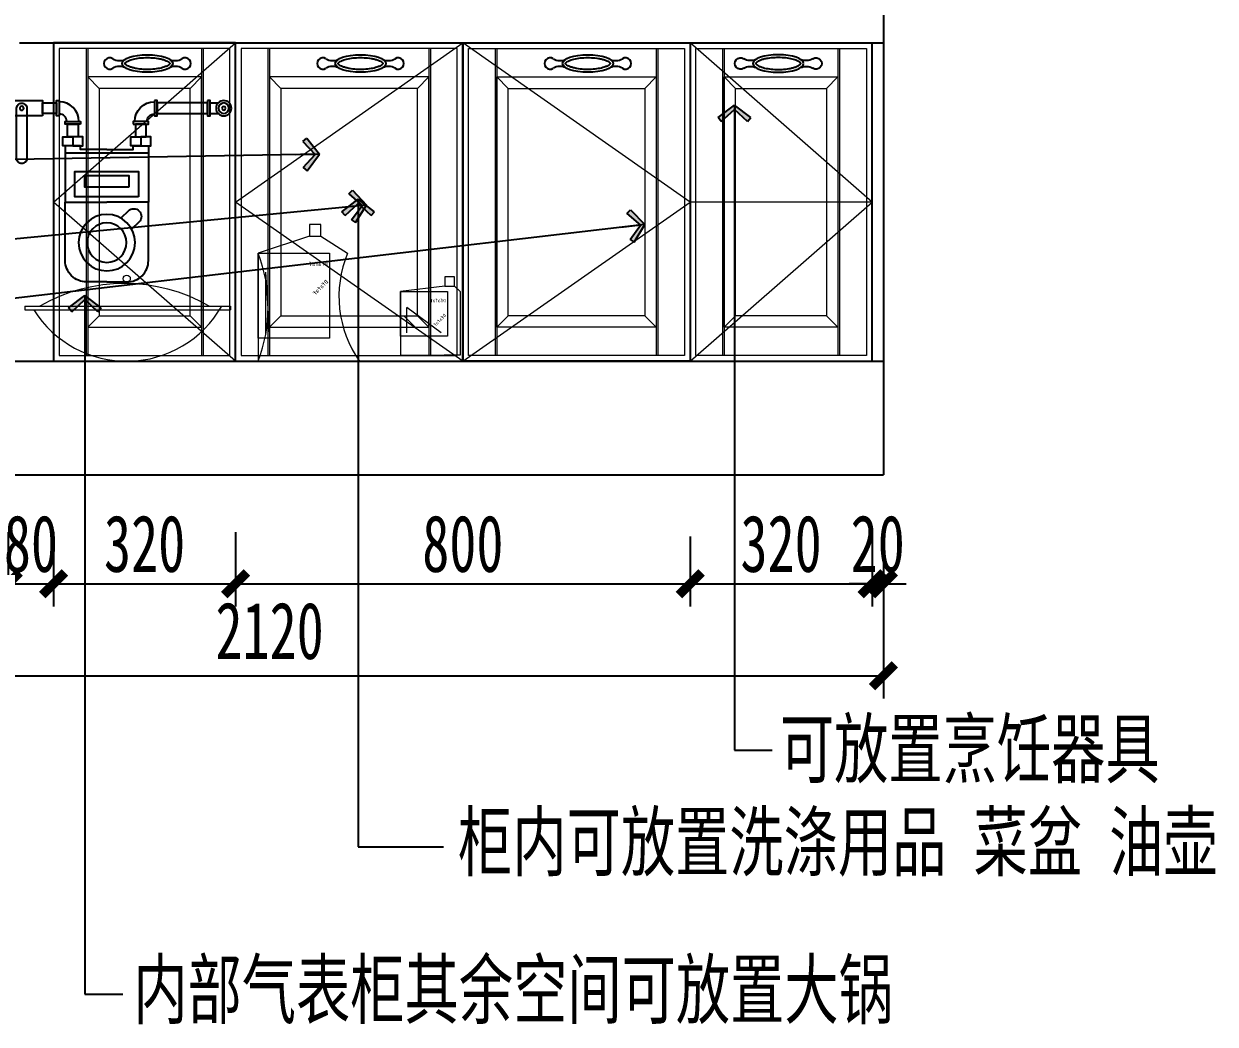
# Model space of a CAD drawing. Header units: millimetres. Extents: x 3104083 to 3173399, y -3165492 to -3044687.
# Drawn here: x 3121090 to 3123186, y -3122041 to -3120281 of the extents above; entities that cross this region are included whole.
import ezdxf

# ---------------------------------------------------------------- set-up
doc = ezdxf.new("R2010")
doc.units = ezdxf.units.MM
doc.header["$LTSCALE"] = 500
doc.header["$MEASUREMENT"] = 0
doc.header["$PDMODE"] = 2
doc.linetypes.add('ACAD_ISO03W100', pattern=[30, 12, -18])
doc.linetypes.add('DASHDOTX2', pattern=[50.8, 25.4, -12.7, 0, -12.7])
doc.layers.get('0').update_dxf_attribs({"linetype": 'CONTINUOUS'})
doc.layers.get('DEFPOINTS').update_dxf_attribs({"linetype": 'CONTINUOUS'})
for name, color, linetype in [('D-节点尺寸', 5, 'CONTINUOUS'), ('W-基础引线', 35, 'CONTINUOUS'), ('ZB_厨柜', 7, 'CONTINUOUS'), ('台面', 4, 'CONTINUOUS'), ('柜体', 2, 'CONTINUOUS')]:
    doc.layers.add(name, color=color, linetype=linetype)
for name, color, linetype, lineweight in [('墙体', 6, 'CONTINUOUS', 25), ('电器', 85, 'CONTINUOUS', 15), ('辅助线', 252, 'CONTINUOUS', 13)]:
    doc.layers.add(name, color=color, linetype=linetype, lineweight=lineweight)
doc.styles.add('DIM', font='SimSun.ttf', dxfattribs={"width": 0.7})
doc.styles.add('STYLE1', font='SimSun.ttf')
doc.dimstyles.new('40', dxfattribs={"dimscale": 40, "dimtxt": 2.5, "dimasz": 1, "dimexe": 1, "dimexo": 1, "dimgap": 0.5, "dimtad": 1, "dimdec": 0, "dimzin": 0, "dimdsep": 46, "dimtxsty": 'DIM', "dimblk": 'ARCHTICK', "dimcen": 0, "dimclrd": 5, "dimclre": 5, "dimclrt": 35, "dimadec": 0, "dimazin": 0, "dimtfac": 0.5, "dimtdec": 0, "dimtix": 1, "dimtmove": 2, "dimatfit": 2, "dimldrblk": 'A', "dimfxl": 0, "dimtolj": 1, "dimtzin": 0, "dimlwd": -1, "dimlwe": -1, "dimarcsym": 0})
doc.dimstyles.new('基础引线', dxfattribs={"dimtxt": 3, "dimasz": 0.7, "dimexe": 2, "dimexo": 6, "dimgap": 1, "dimtad": 1, "dimdec": 0, "dimdsep": 46, "dimtxsty": 'Standard', "dimblk1": 'A', "dimblk2": 'A', "dimsah": 1, "dimcen": 3, "dimdle": 200, "dimclrd": 256, "dimclre": 256, "dimclrt": 2, "dimadec": 0, "dimazin": 0, "dimtfac": 1, "dimtdec": 0, "dimtix": 1, "dimtmove": 1, "dimatfit": 3, "dimldrblk": 'A', "dimfxl": 0, "dimtvp": 1, "dimtolj": 1, "dimtzin": 0, "dimarcsym": 0})

# ---------------------------------------------------------------- blocks, each defined once
blk = doc.blocks.new('_ArchTick')
at = {"color": 0, "linetype": 'ByBlock', "const_width": 0.4}
blk.add_lwpolyline([(-0.5, -0.5), (0.5, 0.5)], dxfattribs=at)
blk = doc.blocks.new('*D1657')
at = {"layer": 'D-节点尺寸', "color": 5, "ltscale": 100}
for p, q in [((3121062.6, -3121175.7), (3121062.6, -3121306.2)), ((3121142.6, -3121175.7), (3121142.6, -3121306.2)), ((3121062.6, -3121266.2), (3121022.6, -3121266.2)), ((3121062.6, -3121266.2), (3121142.6, -3121266.2)), ((3121142.6, -3121266.2), (3121182.6, -3121266.2))]:
    blk.add_line(p, q, dxfattribs=at)
at = {"layer": 'DEFPOINTS', "color": 0, "ltscale": 100}
for p in [(3121062.6, -3121135.7), (3121142.6, -3121135.7), (3121142.6, -3121266.2)]:
    blk.add_point(p, dxfattribs=at)
at = {"layer": 'D-节点尺寸', "color": 5, "ltscale": 100, "xscale": 40, "yscale": 40, "zscale": 40}
blk.add_blockref('_ArchTick', (3121062.6, -3121266.2), dxfattribs=at)
at = {"layer": 'D-节点尺寸', "color": 5, "ltscale": 100, "xscale": 40, "yscale": 40, "zscale": 40, "rotation": 180}
blk.add_blockref('_ArchTick', (3121142.6, -3121266.2), dxfattribs=at)
at = {"layer": 'D-节点尺寸', "color": 35, "ltscale": 100, "insert": (3121102.6, -3121196.2), "char_height": 100, "attachment_point": 5, "style": 'DIM'}
blk.add_mtext('\\A1;80', dxfattribs=at)
blk = doc.blocks.new('A')
for p, q in [((-1.435, 1.148), (-1.09, 1.437)), ((-1.435, 1.148), (-0.369, 0)), ((-1.09, 1.437), (0, 0)), ((-0.369, 0), (-2.127, 0)), ((-1.435, -1.148), (-0.369, 0)), ((-1.09, -1.437), (0, 0)), ((-1.435, -1.148), (-1.09, -1.437))]:
    blk.add_line(p, q)
for points in [[(-1.435, 1.148), (-1.09, 1.437), (-0.369, 0), (0, 0)], [(-1.435, -1.148), (-1.09, -1.437), (-0.369, 0), (0, 0)]]:
    blk.add_solid(points)
blk = doc.blocks.new('*D1658')
at = {"layer": 'D-节点尺寸', "color": 5, "ltscale": 100}
for p, q in [((3121142.6, -3121175.7), (3121142.6, -3121306.2)), ((3121462.6, -3121175.7), (3121462.6, -3121306.2)), ((3121142.6, -3121266.2), (3121462.6, -3121266.2))]:
    blk.add_line(p, q, dxfattribs=at)
at = {"layer": 'DEFPOINTS', "color": 0, "ltscale": 100}
for p in [(3121142.6, -3121135.7), (3121462.6, -3121135.7), (3121462.6, -3121266.2)]:
    blk.add_point(p, dxfattribs=at)
at = {"layer": 'D-节点尺寸', "color": 5, "ltscale": 100, "xscale": 40, "yscale": 40, "zscale": 40, "rotation": 180}
blk.add_blockref('_ArchTick', (3121142.6, -3121266.2), dxfattribs=at)
at = {"layer": 'D-节点尺寸', "color": 5, "ltscale": 100, "xscale": 40, "yscale": 40, "zscale": 40}
blk.add_blockref('_ArchTick', (3121462.6, -3121266.2), dxfattribs=at)
at = {"layer": 'D-节点尺寸', "color": 35, "ltscale": 100, "insert": (3121302.6, -3121196.2), "char_height": 100, "attachment_point": 5, "style": 'DIM'}
blk.add_mtext('\\A1;320', dxfattribs=at)
blk = doc.blocks.new('*D1659')
at = {"layer": 'D-节点尺寸', "color": 5, "ltscale": 100}
for p, q in [((3121462.6, -3121175.7), (3121462.6, -3121306.2)), ((3122262.6, -3121183.2), (3122262.6, -3121306.2)), ((3121462.6, -3121266.2), (3122262.6, -3121266.2))]:
    blk.add_line(p, q, dxfattribs=at)
at = {"layer": 'DEFPOINTS', "color": 0, "ltscale": 100}
for p in [(3121462.6, -3121135.7), (3122262.6, -3121143.2), (3122262.6, -3121266.2)]:
    blk.add_point(p, dxfattribs=at)
at = {"layer": 'D-节点尺寸', "color": 5, "ltscale": 100, "xscale": 40, "yscale": 40, "zscale": 40, "rotation": 180}
blk.add_blockref('_ArchTick', (3121462.6, -3121266.2), dxfattribs=at)
at = {"layer": 'D-节点尺寸', "color": 5, "ltscale": 100, "xscale": 40, "yscale": 40, "zscale": 40}
blk.add_blockref('_ArchTick', (3122262.6, -3121266.2), dxfattribs=at)
at = {"layer": 'D-节点尺寸', "color": 35, "ltscale": 100, "insert": (3121862.6, -3121196.2), "char_height": 100, "attachment_point": 5, "style": 'DIM'}
blk.add_mtext('\\A1;800', dxfattribs=at)
blk = doc.blocks.new('*D1660')
at = {"layer": 'D-节点尺寸', "color": 5, "ltscale": 100}
for p, q in [((3122582.6, -3121175.7), (3122582.6, -3121306.2)), ((3122262.6, -3121183.2), (3122262.6, -3121306.2)), ((3122262.6, -3121266.2), (3122582.6, -3121266.2))]:
    blk.add_line(p, q, dxfattribs=at)
at = {"layer": 'DEFPOINTS', "color": 0, "ltscale": 100}
for p in [(3122582.6, -3121135.7), (3122262.6, -3121143.2), (3122582.6, -3121266.2)]:
    blk.add_point(p, dxfattribs=at)
at = {"layer": 'D-节点尺寸', "color": 5, "ltscale": 100, "xscale": 40, "yscale": 40, "zscale": 40, "rotation": 180}
blk.add_blockref('_ArchTick', (3122262.6, -3121266.2), dxfattribs=at)
at = {"layer": 'D-节点尺寸', "color": 5, "ltscale": 100, "xscale": 40, "yscale": 40, "zscale": 40}
blk.add_blockref('_ArchTick', (3122582.6, -3121266.2), dxfattribs=at)
at = {"layer": 'D-节点尺寸', "color": 35, "ltscale": 100, "insert": (3122422.6, -3121196.2), "char_height": 100, "attachment_point": 5, "style": 'DIM'}
blk.add_mtext('\\A1;320', dxfattribs=at)
blk = doc.blocks.new('*D1661')
at = {"layer": 'D-节点尺寸', "color": 5, "ltscale": 100}
for p, q in [((3122582.6, -3121175.7), (3122582.6, -3121306.2)), ((3122602.6, -3121175.7), (3122602.6, -3121306.2)), ((3122582.6, -3121266.2), (3122542.6, -3121266.2)), ((3122582.6, -3121266.2), (3122602.6, -3121266.2)), ((3122602.6, -3121266.2), (3122642.6, -3121266.2))]:
    blk.add_line(p, q, dxfattribs=at)
at = {"layer": 'DEFPOINTS', "color": 0, "ltscale": 100}
for p in [(3122582.6, -3121135.7), (3122602.6, -3121135.7), (3122602.6, -3121266.2)]:
    blk.add_point(p, dxfattribs=at)
at = {"layer": 'D-节点尺寸', "color": 5, "ltscale": 100, "xscale": 40, "yscale": 40, "zscale": 40}
blk.add_blockref('_ArchTick', (3122582.6, -3121266.2), dxfattribs=at)
at = {"layer": 'D-节点尺寸', "color": 5, "ltscale": 100, "xscale": 40, "yscale": 40, "zscale": 40, "rotation": 180}
blk.add_blockref('_ArchTick', (3122602.6, -3121266.2), dxfattribs=at)
at = {"layer": 'D-节点尺寸', "color": 35, "ltscale": 100, "insert": (3122592.6, -3121196.2), "char_height": 100, "attachment_point": 5, "style": 'DIM'}
blk.add_mtext('\\A1;20', dxfattribs=at)
blk = doc.blocks.new('*D1664')
at = {"layer": 'D-节点尺寸', "color": 5, "ltscale": 100}
for p, q in [((3120482.6, -3121268), (3120482.6, -3121468)), ((3122602.6, -3121268), (3122602.6, -3121468)), ((3120482.6, -3121428), (3122602.6, -3121428))]:
    blk.add_line(p, q, dxfattribs=at)
at = {"layer": 'DEFPOINTS', "color": 0, "ltscale": 100}
for p in [(3120482.6, -3121135.7), (3122602.6, -3121135.7), (3122602.6, -3121428)]:
    blk.add_point(p, dxfattribs=at)
at = {"layer": 'D-节点尺寸', "color": 5, "ltscale": 100, "xscale": 40, "yscale": 40, "zscale": 40, "rotation": 180}
blk.add_blockref('_ArchTick', (3120482.6, -3121428), dxfattribs=at)
at = {"layer": 'D-节点尺寸', "color": 5, "ltscale": 100, "xscale": 40, "yscale": 40, "zscale": 40}
blk.add_blockref('_ArchTick', (3122602.6, -3121428), dxfattribs=at)
at = {"layer": 'D-节点尺寸', "color": 35, "ltscale": 100, "insert": (3121522.6, -3121349.4), "char_height": 100, "attachment_point": 5, "style": 'DIM'}
blk.add_mtext('\\A1;2120', dxfattribs=at)
blk = doc.blocks.new('182')
at = {"layer": 'ZB_厨柜', "color": 253}
for centre, radius, start, end in [((71329.5, -32480.6), 10, 55.1094, 304.8906), ((71462.5, -32480.6), 10, 234.9056, 124.8807), ((71346.9, -32452.8), 22.8, 239.4342, 295.2951), ((71346.9, -32508.5), 22.8, 64.7049, 120.5658), ((71445.2, -32452.8), 22.8, 244.7079, 300.5688), ((71445.2, -32508.4), 22.8, 59.4372, 115.298)]:
    blk.add_arc(centre, radius, start, end, dxfattribs=at)
blk.add_ellipse((71396, -32480.6), major_axis=(-44.6, 0), ratio=0.345562, dxfattribs=at)
blk.add_open_spline([(71356.4, -32480.6), (71356.4, -32480.6), (71356.4, -32480.7), (71356.4, -32480.8), (71356.5, -32480.9), (71356.7, -32481.3), (71356.8, -32481.5), (71357.3, -32482), (71357.5, -32482.3), (71358.6, -32483.2), (71359.5, -32483.8), (71361.9, -32485.1), (71363.4, -32485.8), (71366.6, -32487), (71368.5, -32487.6), (71372.5, -32488.6), (71374.6, -32489.1), (71380.7, -32490.1), (71384.9, -32490.6), (71393.4, -32491.1), (71397.8, -32491.1), (71406.4, -32490.7), (71410.6, -32490.2), (71418.3, -32489), (71421.8, -32488.1), (71426.8, -32486.5), (71428.6, -32485.8), (71431.5, -32484.4), (71432.7, -32483.7), (71434.2, -32482.6), (71434.6, -32482.2), (71435.2, -32481.5), (71435.4, -32481.2), (71435.6, -32480.9), (71435.6, -32480.8), (71435.7, -32480.6), (71435.7, -32480.6), (71435.7, -32480.6), (71435.7, -32480.5), (71435.6, -32480.4), (71435.6, -32480.2), (71435.3, -32479.9), (71435.2, -32479.7), (71434.7, -32479.2), (71434.5, -32478.9), (71433.4, -32478), (71432.4, -32477.3), (71429.9, -32476), (71428.5, -32475.3), (71425.1, -32474.1), (71423.2, -32473.5), (71419.1, -32472.5), (71416.9, -32472), (71410.7, -32471), (71406.5, -32470.6), (71397.9, -32470.1), (71393.5, -32470.1), (71384.9, -32470.6), (71380.8, -32471.1), (71373.1, -32472.4), (71369.6, -32473.3), (71364.7, -32474.9), (71363.1, -32475.6), (71360.3, -32476.9), (71359.2, -32477.6), (71357.8, -32478.7), (71357.4, -32479.1), (71356.8, -32479.8), (71356.6, -32480), (71356.5, -32480.4), (71356.4, -32480.5), (71356.4, -32480.6), (71356.4, -32480.6), (71356.4, -32480.6)], degree=3, knots=[0, 0, 0, 0, 0.09599, 0.09599, 0.19198, 0.19198, 0.28797, 0.28797, 0.38396, 0.38396, 0.56459, 0.56459, 0.74522, 0.74522, 0.92585, 0.92585, 1.10648, 1.10648, 1.409669, 1.409669, 1.712859, 1.712859, 2.016048, 2.016048, 2.319237, 2.319237, 2.516071, 2.516071, 2.712905, 2.712905, 2.839586, 2.839586, 2.966267, 2.966267, 3.06056, 3.06056, 3.154854, 3.154854, 3.249148, 3.249148, 3.343442, 3.343442, 3.437735, 3.437735, 3.532029, 3.532029, 3.714701, 3.714701, 3.897373, 3.897373, 4.080045, 4.080045, 4.262717, 4.262717, 4.567087, 4.567087, 4.871458, 4.871458, 5.175828, 5.175828, 5.480199, 5.480199, 5.672389, 5.672389, 5.86458, 5.86458, 5.989753, 5.989753, 6.114926, 6.114926, 6.208858, 6.208858, 6.283185, 6.283185, 6.283185, 6.283185], dxfattribs=at)
blk = doc.blocks.new('A$C68F85FAD')
at = {"color": 251}
for p, q in [((4, 226.5), (150.4, 226.5)), ((20.4, 105.6), (33.5, 92.9)), ((39.3, 125), (52.4, 112.2))]:
    blk.add_line(p, q, dxfattribs=at)
for points in [[(17.3, 239.5), (0, 239.5), (0, 255), (17.3, 255)], [(17.3, 239.5), (34.7, 239.5), (34.7, 255), (17.3, 255)], [(137, 239.5), (119.7, 239.5), (119.7, 255), (137, 255)], [(137, 239.5), (154.4, 239.5), (154.4, 255), (137, 255)], [(21.2, 149.7), (133.2, 149.7), (133.2, 194.2), (21.2, 194.2)], [(38.4, 166.7), (116, 166.7), (116, 187.5), (38.4, 187.5)]]:
    blk.add_lwpolyline(points, close=True, dxfattribs=at)
for points in [[(77.2, 233), (30.6, 233), (30.6, 239.5), (4, 239.5), (4, 140.5), (77.2, 140.5)], [(77.2, 233), (123.7, 233), (123.7, 239.5), (150.4, 239.5), (150.4, 140.5), (77.2, 140.5)]]:
    blk.add_lwpolyline(points, dxfattribs=at)
for points in [[(77.2, 0), (41.5, 0, -0.414214), (4, 37.5), (4, 140.5)], [(77.2, 0), (112.9, 0, 0.414214), (150.4, 37.5), (150.4, 140.5)]]:
    blk.add_lwpolyline(points, format="xyb", dxfattribs=at)
for radius in [49.7, 34.7]:
    blk.add_circle((77.2, 69.1), radius, dxfattribs=at)
blk.add_arc((29.9, 115.3), 13.5, 45.6902, 225.6902, dxfattribs=at)
blk = doc.blocks.new('A$C0C50100C')
at = {"color": 251}
for points in [[(4.5, 41.4), (4.5, 14.4), (0, 14.4), (0, 41.4)], [(42, 0), (15, 0), (15, 4.5), (42, 4.5)]]:
    blk.add_lwpolyline(points, close=True, dxfattribs=at)
blk.add_lwpolyline([(42, 0), (15, 0)], dxfattribs=at)
for radius in [34.7, 13.3]:
    blk.add_arc((4.5, 4.5), radius, 0, 90, dxfattribs=at)
blk = doc.blocks.new('A$C724F52B9')
at = {"color": 251}
blk.add_line((16.1, 68.5), (66.1, 68.5), dxfattribs=at)
for points in [[(14.4, 68.5), (67.9, 68.5), (67.9, 78.8), (14.4, 78.8)], [(14.4, 10.3), (67.9, 10.3), (67.9, 0), (14.4, 0)]]:
    blk.add_lwpolyline(points, close=True, dxfattribs=at)
for points in [[(16.1, 52.9), (16.1, 68.5), (66.1, 68.5), (66.1, 10.3), (16.1, 10.3), (16.1, 25.9)], [(16.1, 52.9), (0, 52.9), (0, 25.9), (16.1, 25.9)]]:
    blk.add_lwpolyline(points, dxfattribs=at)
blk.add_arc((-1.3, 39.4), 22.1, 322.2759, 37.7241, dxfattribs=at)
blk = doc.blocks.new('A$C05DC2C78')
at = {"color": 251}
blk.add_lwpolyline([(0, 83.8), (63.9, 83.8), (63.9, 110.8), (0, 110.8)], close=True, dxfattribs=at)
blk.add_lwpolyline([(36.4, 0), (36.4, 0, 0.414214), (45.4, 9), (45.4, 97.2, 0.414214), (36.4, 106.2), (36.4, 106.2, 0.414214), (27.4, 97.2), (27.4, 9, 0.414214)], format="xyb", close=True, dxfattribs=at)
blk.add_circle((36.4, 97.2), 3.41, dxfattribs=at)
blk = doc.blocks.new('A$C54DE3673')
at = {"color": 251}
for points in [[(0, 88.1), (25, 88.1), (25, 106.6), (0, 106.6)], [(88.8, 88.1), (138.8, 88.1), (138.8, 106.6), (88.8, 106.6)]]:
    blk.add_lwpolyline(points, close=True, dxfattribs=at)
at = {"layer": 'ZB_厨柜', "color": 251}
blk.add_blockref('A$C05DC2C78', (25, 0), dxfattribs=at)
blk = doc.blocks.new('A$C32656320')
at = {"color": 251}
for p, q in [((37.5, 22.8), (23.3, 22.8)), ((37.5, 4.2), (23.3, 4.2))]:
    blk.add_line(p, q, dxfattribs=at)
blk.add_lwpolyline([(42, 27), (42, 0), (37.5, 0), (37.5, 27)], close=True, dxfattribs=at)
for radius in [13.5, 9.25, 3.2]:
    blk.add_circle((13.5, 13.5), radius, dxfattribs=at)
blk = doc.blocks.new('A$C3B395FC8')
at = {"color": 251}
blk.add_lwpolyline([(130.8, 4.2), (42, 4.2), (42, 22.8), (130.8, 22.8)], close=True, dxfattribs=at)
at = {"layer": 'ZB_厨柜', "color": 251}
blk.add_blockref('A$C32656320', (0, 0), dxfattribs=at)
blk = doc.blocks.new('A$C2E24691C')
at = {"layer": 'ZB_厨柜', "color": 251}
for points in [[(150.1, 255), (150.1, 277.8), (168.6, 277.8), (168.6, 255)], [(288.3, 255), (288.3, 277.8), (269.8, 277.8), (269.8, 255)]]:
    blk.add_lwpolyline(points, close=True, dxfattribs=at)
for name, p in [('A$C724F52B9', (446.3, 267.1)), ('A$C3B395FC8', (0, 292.1)), ('A$C0C50100C', (130.8, 277.8)), ('A$C54DE3673', (307.5, 208.3)), ('A$C68F85FAD', (142, 0))]:
    blk.add_blockref(name, p, dxfattribs=at)
at = {"layer": 'ZB_厨柜', "color": 251, "xscale": -1}
blk.add_blockref('A$C0C50100C', (307.5, 277.8), dxfattribs=at)

msp = doc.modelspace()

# ---------------------------------------------------------------- linework, layer by layer
at = {"layer": '台面'}
msp.add_line((3121082.573, -3120314.68), (3122602.573, -3120314.68), dxfattribs=at)
at = {"layer": '墙体'}
for p in [(3122602.573, -3118624.68), (3120482.573, -3121074.68)]:
    msp.add_line(p, (3122602.573, -3121074.68), dxfattribs=at)
at = {"layer": '柜体'}
for p, q in [((3121862.573, -3120314.68), (3121862.573, -3120874.68)), ((3122262.573, -3120314.68), (3122262.573, -3120874.68)), ((3122262.573, -3120314.68), (3122262.573, -3120874.68)), ((3122582.573, -3120874.68), (3122582.573, -3120314.68)), ((3121142.573, -3120354.68), (3121142.573, -3120874.68)), ((3121062.573, -3120874.68), (3122602.573, -3120874.68))]:
    msp.add_line(p, q, dxfattribs=at)
for points in [[(3121142.573, -3120874.68), (3121462.573, -3120874.68), (3121462.573, -3120314.68), (3121142.573, -3120314.68)], [(3122262.573, -3120874.68), (3121862.573, -3120874.68), (3121862.573, -3120314.68), (3122262.573, -3120314.68)]]:
    msp.add_lwpolyline(points, close=True, dxfattribs=at)
at = {"layer": '电器'}
for p, q in [((3121592.547, -3120634.309), (3121592.547, -3120654.469)), ((3121612.707, -3120634.309), (3121592.547, -3120634.309)), ((3121612.707, -3120654.469), (3121612.707, -3120634.309)), ((3121592.547, -3120654.469), (3121502.741, -3120684.67)), ((3121592.547, -3120654.469), (3121612.707, -3120654.469)), ((3121612.707, -3120654.469), (3121659.733, -3120684.67)), ((3121502.741, -3120684.67), (3121628.203, -3120684.67)), ((3121502.741, -3120684.67), (3121502.741, -3120874.68)), ((3121502.741, -3120834.36), (3121502.741, -3120684.67)), ((3121628.203, -3120684.67), (3121628.203, -3120834.36)), ((3121522.901, -3120827.64), (3121516.181, -3120718.27)), ((3121516.181, -3120827.64), (3121516.181, -3120718.27)), ((3121847.838, -3120726.094), (3121831.038, -3120726.094)), ((3121831.038, -3120726.094), (3121831.038, -3120742.894)), ((3121847.838, -3120742.894), (3121847.838, -3120726.094)), ((3121831.038, -3120742.894), (3121752.868, -3120752.192)), ((3121752.868, -3120752.192), (3121752.868, -3120864.192)), ((3121752.868, -3120830.592), (3121752.868, -3120752.192)), ((3121752.868, -3120752.192), (3121835.437, -3120752.192)), ((3121831.038, -3120742.894), (3121847.838, -3120742.894)), ((3121835.437, -3120752.192), (3121835.437, -3120830.592)), ((3121847.838, -3120742.894), (3121857.837, -3120752.192)), ((3121857.837, -3120752.192), (3121857.837, -3120864.192)), ((3121091.992, -3120777.688), (3121091.992, -3120784.291)), ((3121091.992, -3120777.688), (3121453.746, -3120777.688)), ((3121453.746, -3120777.688), (3121453.746, -3120784.291)), ((3121764.068, -3120824.992), (3121764.068, -3120780.192)), ((3121824.237, -3120824.992), (3121764.068, -3120780.192)), ((3121091.992, -3120784.291), (3121453.746, -3120784.291)), ((3121628.203, -3120834.36), (3121502.741, -3120834.36)), ((3121835.437, -3120830.592), (3121752.868, -3120830.592)), ((3121752.868, -3120864.192), (3121835.437, -3120864.192)), ((3121857.837, -3120864.192), (3121829.837, -3120864.192)), ((3121502.741, -3120874.68), (3121671.217, -3120874.68)), ((3121665.045, -3120874.68), (3121539.181, -3120874.68))]:
    msp.add_line(p, q, dxfattribs=at)
at = {"layer": '电器', "color": 45, "linetype": 'DASHDOTX2'}
msp.add_line((3121768.071, -3120874.68), (3121468.071, -3120874.68), dxfattribs=at)
at = {"layer": '电器'}
msp.add_circle((3121271.2, -3120729.515), 6.306, dxfattribs=at)
for centre, radius, start, end in [((3121249.974, -3120779.675), 270.032, 339.400792, 20.599208), ((3121843.082, -3120760.635), 198.463, 157.494933, 215.074382), ((3121267.355, -3121036.898), 298.929, 60.126492, 119.873508), ((3121271.128, -3120682.184), 192.534, 212.028005, 330.261864)]:
    msp.add_arc(centre, radius, start, end, dxfattribs=at)
at = {"layer": '辅助线', "linetype": 'ACAD_ISO03W100'}
for p, q in [((3121142.573, -3120594.68), (3121462.573, -3120314.68)), ((3121462.573, -3120594.68), (3121862.573, -3120314.68)), ((3122262.573, -3120594.68), (3121862.573, -3120314.68)), ((3122582.573, -3120594.68), (3122262.573, -3120314.68)), ((3121462.573, -3120874.68), (3121142.573, -3120594.68)), ((3121862.573, -3120874.68), (3121462.573, -3120594.68)), ((3121862.573, -3120874.68), (3122262.573, -3120594.68)), ((3122262.573, -3120874.68), (3122582.573, -3120594.68)), ((3122582.573, -3120594.68), (3122262.573, -3120594.68))]:
    msp.add_line(p, q, dxfattribs=at)
at = {"layer": '辅助线', "color": 250}
for p, q in [((3121199.573, -3120324.68), (3121199.573, -3120864.68)), ((3121405.573, -3120324.68), (3121405.573, -3120864.68)), ((3121519.573, -3120324.68), (3121519.573, -3120864.68)), ((3121805.573, -3120324.68), (3121805.573, -3120864.68)), ((3121919.573, -3120324.68), (3121919.573, -3120864.68)), ((3122205.573, -3120324.68), (3122205.573, -3120864.68)), ((3122319.573, -3120324.68), (3122319.573, -3120864.68)), ((3122525.573, -3120324.68), (3122525.573, -3120864.68))]:
    msp.add_line(p, q, dxfattribs=at)
at = {"layer": '辅助线', "color": 252}
for p, q in [((3121202.573, -3120324.68), (3121202.573, -3120864.68)), ((3121402.573, -3120324.68), (3121402.573, -3120864.68)), ((3121522.573, -3120324.68), (3121522.573, -3120864.68)), ((3121802.573, -3120324.68), (3121802.573, -3120864.68)), ((3121922.573, -3120324.68), (3121922.573, -3120864.68)), ((3122202.573, -3120324.68), (3122202.573, -3120864.68)), ((3122322.573, -3120324.68), (3122322.573, -3120864.68)), ((3122522.573, -3120324.68), (3122522.573, -3120864.68)), ((3121202.573, -3120374.68), (3121222.573, -3120394.68)), ((3121402.573, -3120374.68), (3121382.573, -3120394.68)), ((3121522.573, -3120374.68), (3121542.573, -3120394.68)), ((3121802.573, -3120374.68), (3121782.573, -3120394.68)), ((3121922.573, -3120374.68), (3121942.573, -3120394.68)), ((3122202.573, -3120374.68), (3122182.573, -3120394.68)), ((3122322.573, -3120374.68), (3122342.573, -3120394.68)), ((3122522.573, -3120374.68), (3122502.573, -3120394.68)), ((3121222.573, -3120794.68), (3121202.573, -3120814.68)), ((3121382.573, -3120794.68), (3121402.573, -3120814.68)), ((3121542.573, -3120794.68), (3121522.573, -3120814.68)), ((3121758.602, -3120794.68), (3121778.602, -3120814.68)), ((3121782.573, -3120794.68), (3121802.573, -3120814.68)), ((3121942.573, -3120794.68), (3121922.573, -3120814.68)), ((3122182.573, -3120794.68), (3122202.573, -3120814.68)), ((3122342.573, -3120794.68), (3122322.573, -3120814.68)), ((3122502.573, -3120794.68), (3122522.573, -3120814.68))]:
    msp.add_line(p, q, dxfattribs=at)
at = {"layer": '辅助线', "color": 250}
for points in [[(3121152.573, -3120864.68), (3121452.573, -3120864.68), (3121452.573, -3120324.68), (3121152.573, -3120324.68)], [(3121472.573, -3120864.68), (3121852.573, -3120864.68), (3121852.573, -3120324.68), (3121472.573, -3120324.68)], [(3122252.573, -3120864.68), (3121872.573, -3120864.68), (3121872.573, -3120324.68), (3122252.573, -3120324.68)], [(3122572.573, -3120864.68), (3122272.573, -3120864.68), (3122272.573, -3120324.68), (3122572.573, -3120324.68)]]:
    msp.add_lwpolyline(points, close=True, dxfattribs=at)
at = {"layer": '辅助线', "color": 252}
for points in [[(3121202.573, -3120814.68), (3121402.573, -3120814.68), (3121402.573, -3120374.68), (3121202.573, -3120374.68)], [(3121522.573, -3120814.68), (3121802.573, -3120814.68), (3121802.573, -3120374.68), (3121522.573, -3120374.68)], [(3122202.573, -3120814.68), (3121922.573, -3120814.68), (3121922.573, -3120374.68), (3122202.573, -3120374.68)], [(3122522.573, -3120814.68), (3122322.573, -3120814.68), (3122322.573, -3120374.68), (3122522.573, -3120374.68)], [(3121222.573, -3120794.68), (3121382.573, -3120794.68), (3121382.573, -3120394.68), (3121222.573, -3120394.68)], [(3121542.573, -3120794.68), (3121782.573, -3120794.68), (3121782.573, -3120394.68), (3121542.573, -3120394.68)], [(3122182.573, -3120794.68), (3121942.573, -3120794.68), (3121942.573, -3120394.68), (3122182.573, -3120394.68)], [(3122502.573, -3120794.68), (3122342.573, -3120794.68), (3122342.573, -3120394.68), (3122502.573, -3120394.68)]]:
    msp.add_lwpolyline(points, close=True, dxfattribs=at)

# ---------------------------------------------------------------- block references
at = {"layer": 'ZB_厨柜', "color": 253}
for p in [(3049911.541, -3087870.385), (3050286.541, -3087870.385), (3050686.541, -3087870.385)]:
    msp.add_blockref('182', p, dxfattribs=at)
at = {"layer": 'ZB_厨柜', "color": 253, "xscale": -1}
for name, p in [('182', (3193813.605, -3087870.385)), ('A$C2E24691C', (3121455.347, -3120735.221))]:
    msp.add_blockref(name, p, dxfattribs=at)

# ---------------------------------------------------------------- texts
at = {"layer": 'D-节点尺寸', "color": 35, "ltscale": 100, "char_height": 100, "attachment_point": 5, "style": 'DIM'}
for s, width, insert in [('可放置烹饪器具', 1161.35919, (3122754.564, -3121561.798)), ('柜内可放置洗涤用品 菜盆 油壶', 1444.66238, (3122522.44, -3121725.683)), ('内部气表柜其余空间可放置大锅', 1694.13439, (3121950.96, -3121985.353))]:
    msp.add_mtext_dynamic_manual_height_columns(s, width=width, gutter_width=400, heights=[0], dxfattribs=dict(at, insert=insert))
at = {"layer": '电器', "style": 'STYLE1', "text_generation_flag": 2}
for height, p in [(6.9673, (3121624.77, -3120707.098)), (5.8061, (3121832.576, -3120770.882))]:
    msp.add_text('Dfafaf', height=height, dxfattribs=at).set_placement(p)
for height, p in [(6.9673, (3121626.226, -3120735.741)), (5.8061, (3121833.79, -3120794.751))]:
    msp.add_text('Dfafaf', height=height, rotation=45, dxfattribs=at).set_placement(p)

# ---------------------------------------------------------------- dimensions: what is measured, and where the dimension line sits
at = {"layer": 'D-节点尺寸', "color": 251, "ltscale": 100}
dim = msp.add_linear_dim(base=(3122602.573, -3121427.994), p1=(3120482.573, -3121135.684), p2=(3122602.573, -3121135.684), dimstyle='40', dxfattribs=at)
dim.commit()
dim.dimension.update_dxf_attribs({"geometry": '*D1664', "text_midpoint": (3121522.573, -3121349.37), "dimtype": 160})
for base, p1, p2, picture, middle in [((3121142.573, -3121266.211), (3121062.573, -3121135.684), (3121142.573, -3121135.684), '*D1657', (3121102.573, -3121196.211)), ((3121462.573, -3121266.211), (3121142.573, -3121135.684), (3121462.573, -3121135.684), '*D1658', (3121302.573, -3121196.211)), ((3122262.573, -3121266.211), (3121462.573, -3121135.684), (3122262.573, -3121143.167), '*D1659', (3121862.573, -3121196.211)), ((3122582.573, -3121266.211), (3122262.573, -3121143.167), (3122582.573, -3121135.684), '*D1660', (3122422.573, -3121196.211)), ((3122602.573, -3121266.211), (3122582.573, -3121135.684), (3122602.573, -3121135.684), '*D1661', (3122592.573, -3121196.211))]:
    dim = msp.add_linear_dim(base=base, p1=p1, p2=p2, dimstyle='40', dxfattribs=at)
    dim.commit()
    dim.dimension.update_dxf_attribs({"geometry": picture, "text_midpoint": middle})

# ---------------------------------------------------------------- leaders
at = {"layer": 'W-基础引线'}
for points in [[(3122340.337, -3120424.407), (3122340.337, -3121558.78), (3122406.941, -3121558.78)], [(3121610.141, -3120510.69), (3119710.33, -3120542.637)], [(3121692.851, -3120600.119), (3119710.33, -3120791.189)], [(3121678.432, -3120589.86), (3121678.432, -3121729.022), (3121828.515, -3121729.022)], [(3122182.573, -3120634.477), (3119710.33, -3120923.28)], [(3121197.549, -3120758.974), (3121197.549, -3121988.109), (3121264.153, -3121988.109)]]:
    msp.add_leader(points, dimstyle='基础引线', override={"dimasz": 20}, dxfattribs=at)

doc.saveas('drawing.dxf')
